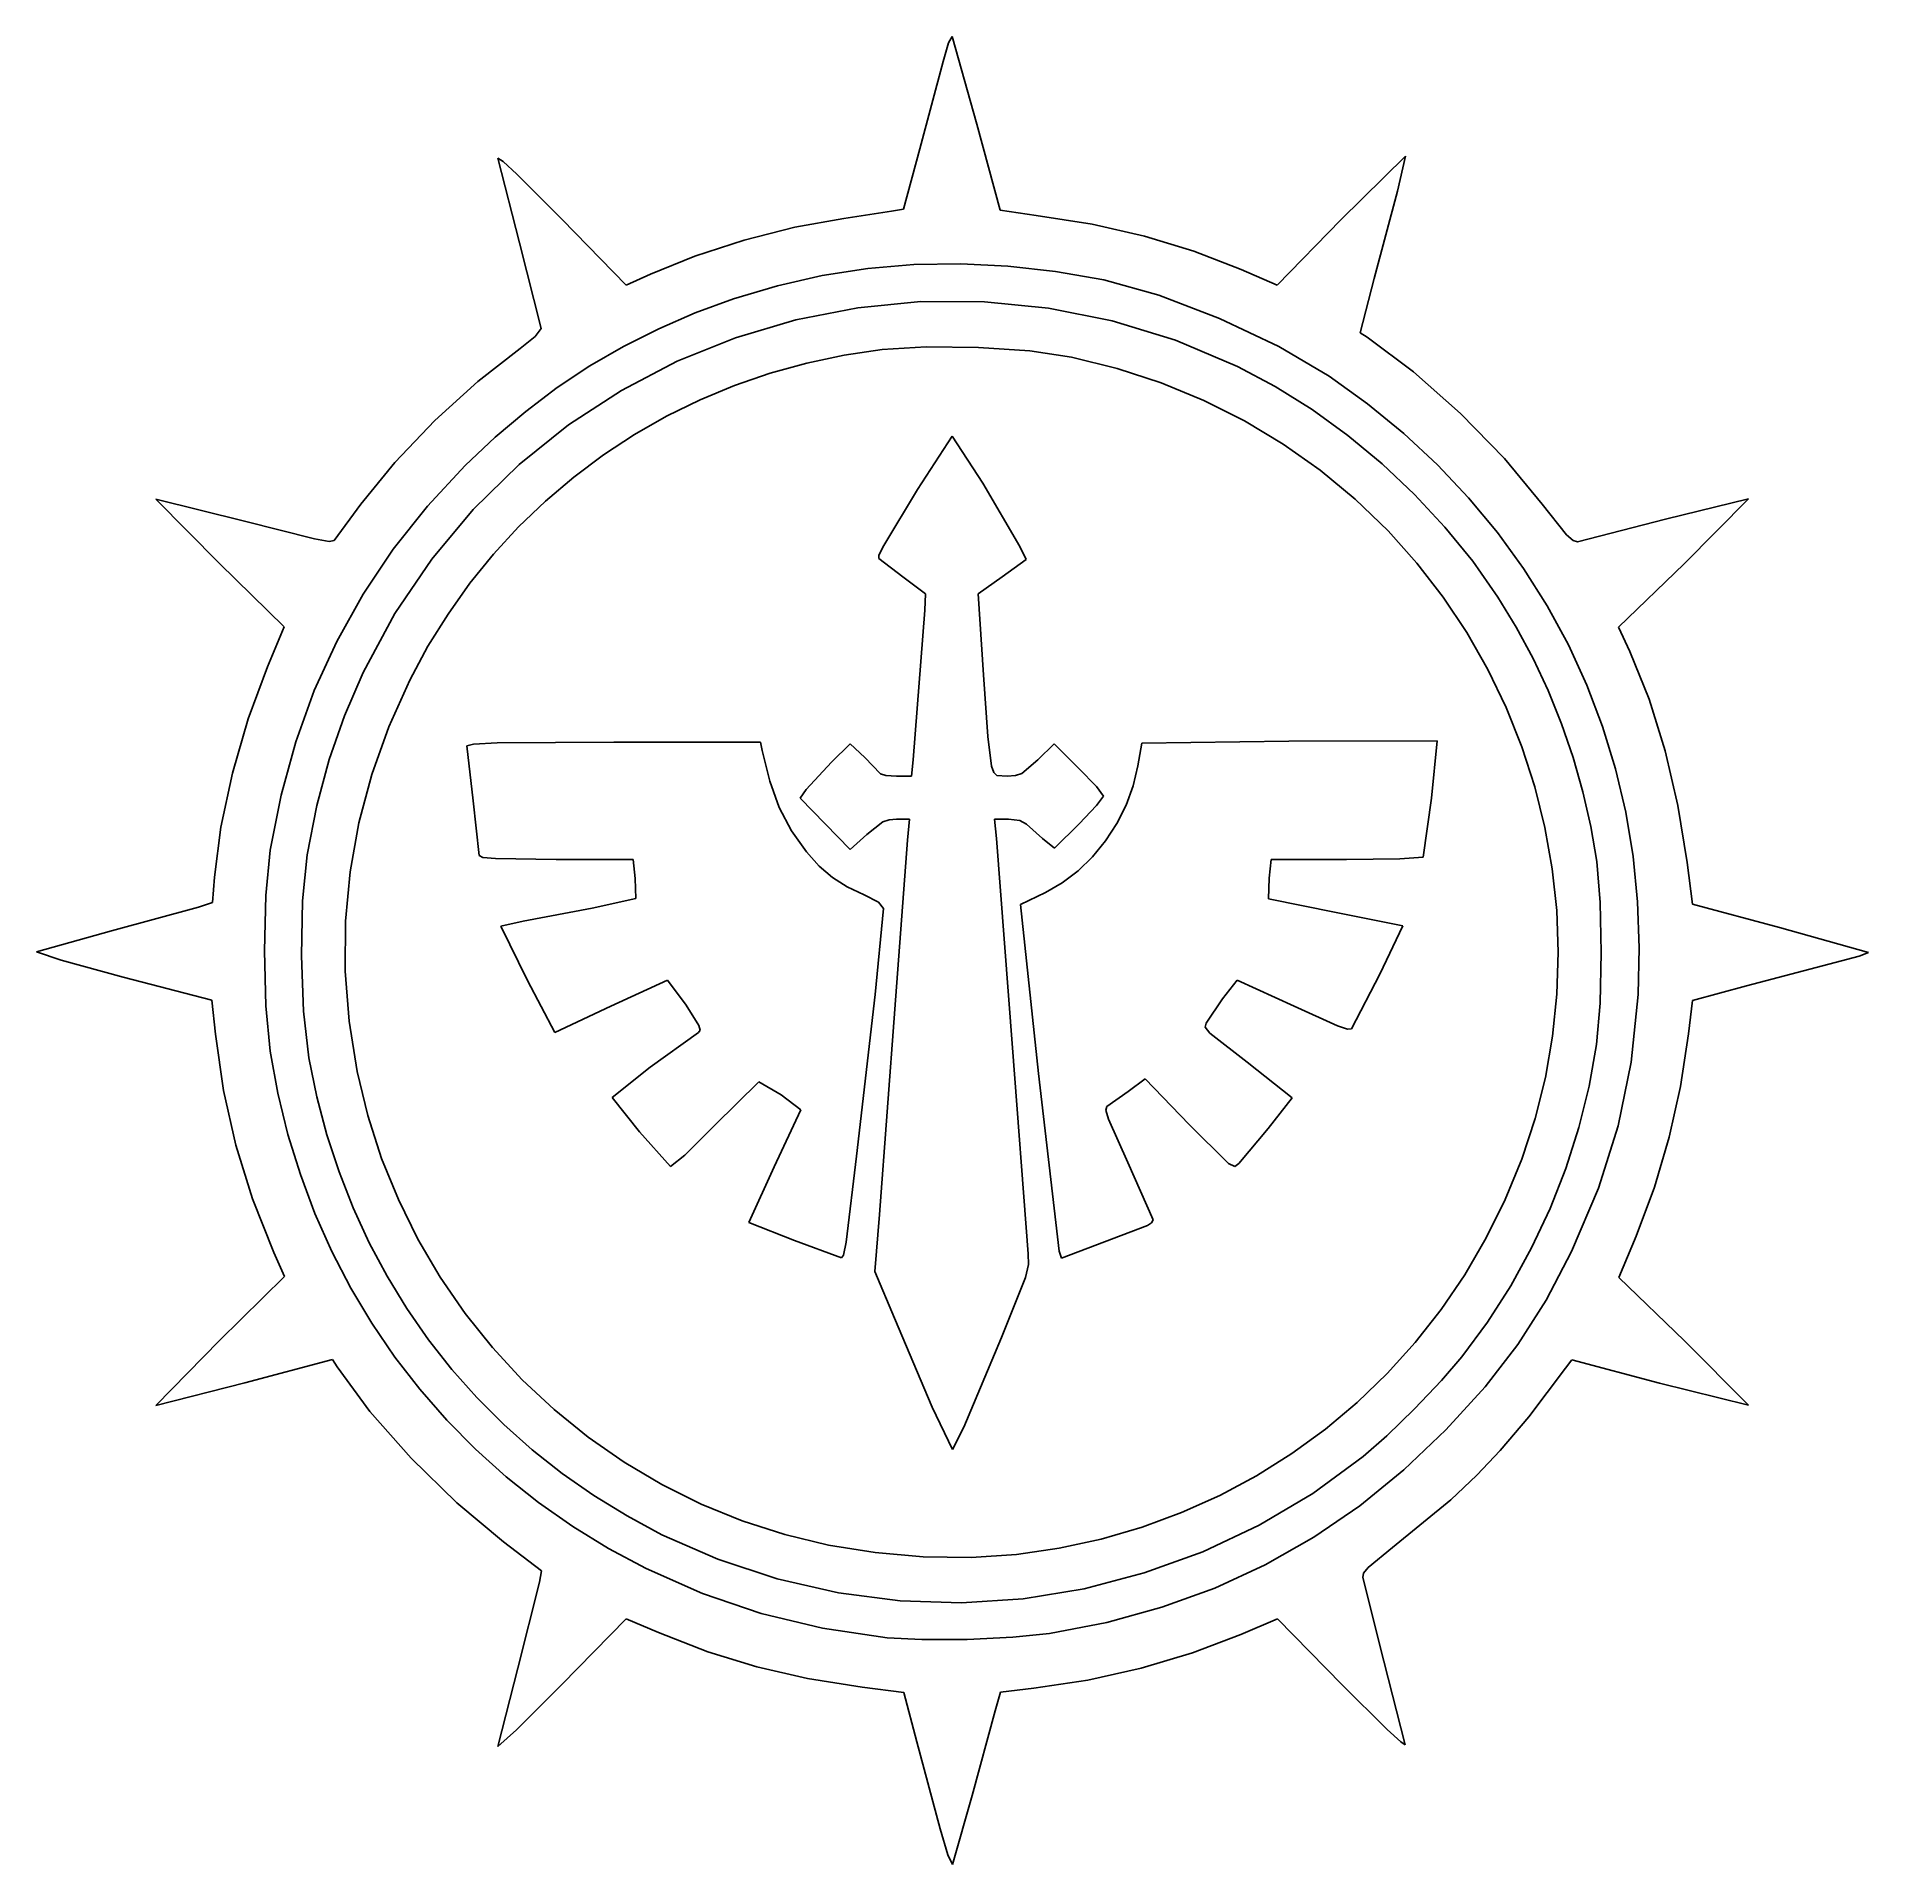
# Model space of a CAD drawing. Extents: x 334 to 491, y 358 to 515.
import ezdxf

# ---------------------------------------------------------------- set-up
doc = ezdxf.new("R2010")
doc.units = 0

msp = doc.modelspace()

# ---------------------------------------------------------------- linework, layer by layer
at = {"layer": 'Calque 1'}
for p, q in [((412.468495, 514.300934), (412.77041, 514.83314)), ((412.77041, 514.83314), (414.88329, 507.33997)), ((412.00545, 512.71647), (412.468495, 514.300934)), ((410.02367, 505.2233), (412.00545, 512.71647)), ((414.88329, 507.33997), (416.88243, 499.98212)), ((408.61968, 500.06393), (410.02367, 505.2233)), ((375.74155, 497.1616), (373.89979, 504.42955)), ((373.89979, 504.42955), (374.334877, 504.138411)), ((374.334877, 504.138411), (375.514209, 503.052325)), ((446.04529, 499.13004), (451.59615, 504.59472)), ((451.59615, 504.59472), (450.90851, 501.60771)), ((375.514209, 503.052325), (379.38603, 499.18381)), ((450.90851, 501.60771), (448.90091, 494.1108)), ((379.38603, 499.18381), (384.86581, 493.54119)), ((399.324448, 498.508778), (403.51895, 499.26746)), ((403.51895, 499.26746), (407.59067, 499.87746)), ((407.59067, 499.87746), (408.61968, 500.06393)), ((416.88243, 499.98212), (419.96084, 499.51904)), ((419.96084, 499.51904), (424.770443, 498.763785)), ((424.770443, 498.763785), (429.252526, 497.753586)), ((440.61474, 493.54506), (446.04529, 499.13004)), ((377.58977, 489.84264), (375.74155, 497.1616)), ((390.759307, 496.041663), (394.97887, 497.406907)), ((394.97887, 497.406907), (399.324448, 498.508778)), ((429.252526, 497.753586), (433.477691, 496.46985)), ((386.94285, 494.49286), (390.759307, 496.041663)), ((433.477691, 496.46985), (437.51654, 494.89398)), ((384.86581, 493.54119), (386.94285, 494.49286)), ((401.661197, 494.370853), (397.822008, 493.504556)), ((405.559656, 494.972157), (401.661197, 494.370853)), ((409.512057, 495.308198), (405.559656, 494.972157)), ((413.513073, 495.378701), (409.512057, 495.308198)), ((417.557375, 495.183396), (413.513073, 495.378701)), ((421.639633, 494.72201), (417.557375, 495.183396)), ((425.75452, 493.99427), (421.639633, 494.72201)), ((430.459088, 492.68023), (425.75452, 493.99427)), ((437.51654, 494.89398), (440.61474, 493.54506)), ((448.90091, 494.1108), (447.70126, 489.4806)), ((397.822008, 493.504556), (394.04742, 492.37354)), ((435.670677, 490.687264), (430.459088, 492.68023)), ((390.783216, 491.173089), (387.654982, 489.820303)), ((394.04742, 492.37354), (390.783216, 491.173089)), ((399.401388, 490.583649), (404.699143, 491.617806)), ((404.699143, 491.617806), (410.094584, 492.139181)), ((410.094584, 492.139181), (415.549894, 492.134533)), ((415.549894, 492.134533), (421.027258, 491.590626)), ((421.027258, 491.590626), (426.48886, 490.494221)), ((377.073619, 489.159724), (377.58977, 489.84264)), ((387.654982, 489.820303), (384.651228, 488.308039)), ((394.239135, 489.049947), (399.401388, 490.583649)), ((426.48886, 490.494221), (431.896882, 488.832078)), ((440.750188, 488.288134), (435.670677, 490.687264)), ((447.70126, 489.4806), (448.2968, 489.08372)), ((372.161959, 485.295836), (375.80383, 488.13363)), ((375.80383, 488.13363), (377.073619, 489.159724)), ((384.651228, 488.308039), (381.760464, 486.629154)), ((389.2502, 487.02994), (394.239135, 489.049947)), ((406.79159, 488.04879), (403.525828, 487.562544)), ((410.565167, 488.273863), (406.79159, 488.04879)), ((415.020577, 488.219041), (410.565167, 488.273863)), ((419.415595, 487.914464), (415.020577, 488.219041)), ((423.00799, 487.39027), (419.415595, 487.914464)), ((431.896882, 488.832078), (437.21351, 486.59096)), ((445.05852, 485.7556), (440.750188, 488.288134)), ((448.2968, 489.08372), (452.266337, 486.127311)), ((381.760464, 486.629154), (378.971201, 484.776505)), ((384.472399, 484.536865), (389.2502, 487.02994)), ((400.327331, 486.883395), (397.202776, 486.016019)), ((403.525828, 487.562544), (400.327331, 486.883395)), ((426.905869, 486.417508), (423.00799, 487.39027)), ((430.676712, 485.180751), (426.905869, 486.417508)), ((437.21351, 486.59096), (440.44383, 484.880152)), ((452.266337, 486.127311), (456.287708, 482.571189)), ((368.495781, 481.956084), (372.161959, 485.295836)), ((378.971201, 484.776505), (376.271949, 482.742948)), ((379.943548, 481.583962), (384.472399, 484.536865)), ((394.158838, 484.965088), (391.202196, 483.735278)), ((397.202776, 486.016019), (394.158838, 484.965088)), ((434.310816, 483.685331), (430.676712, 485.180751)), ((440.44383, 484.880152), (443.601186, 482.904843)), ((448.348144, 483.382549), (445.05852, 485.7556)), ((391.202196, 483.735278), (388.339525, 482.331261)), ((437.798475, 481.936579), (434.310816, 483.685331)), ((451.436047, 480.851503), (448.348144, 483.382549)), ((365.068803, 478.371604), (368.495781, 481.956084)), ((376.271949, 482.742948), (373.651219, 480.521341)), ((375.701463, 478.184468), (379.943548, 481.583962)), ((388.339525, 482.331261), (385.577501, 480.757711)), ((441.129986, 479.939825), (437.798475, 481.936579)), ((443.601186, 482.904843), (446.658514, 480.689018)), ((456.287708, 482.571189), (460.0627, 478.699457)), ((373.651219, 480.521341), (371.09752, 478.10454)), ((385.577501, 480.757711), (382.922802, 479.019302)), ((409.80344, 476.05306), (412.77769, 480.61712)), ((412.77769, 480.61712), (415.4045, 476.584817)), ((444.295645, 477.700402), (441.129986, 479.939825)), ((446.658514, 480.689018), (449.588755, 478.256659)), ((454.318677, 478.16958), (451.436047, 480.851503)), ((362.14453, 474.79963), (365.068803, 478.371604)), ((382.922802, 479.019302), (380.382105, 477.120709)), ((460.0627, 478.699457), (463.2931, 474.79622)), ((371.09752, 478.10454), (367.855047, 474.615022)), ((371.783961, 474.351622), (375.701463, 478.184468)), ((380.382105, 477.120709), (377.962085, 475.066605)), ((447.285748, 475.22364), (444.295645, 477.700402)), ((449.588755, 478.256659), (452.364846, 475.63175)), ((456.992479, 475.343898), (454.318677, 478.16958)), ((350.04603, 469.70702), (344.60408, 475.23623)), ((344.60408, 475.23623), (352.19954, 473.33375)), ((406.930327, 471.256196), (409.80344, 476.05306)), ((415.4045, 476.584817), (418.56972, 471.17127)), ((450.09059, 472.51487), (447.285748, 475.22364)), ((452.364846, 475.63175), (454.959727, 472.838275)), ((459.453898, 472.381575), (456.992479, 475.343898)), ((473.85277, 473.50103), (480.94147, 475.24936)), ((480.94147, 475.24936), (475.44874, 469.69416)), ((359.88935, 471.67826), (362.14453, 474.79963)), ((367.855047, 474.615022), (364.940013, 470.940296)), ((368.228857, 470.098663), (371.783961, 474.351622)), ((377.962085, 475.066605), (375.66942, 472.861664)), ((463.2931, 474.79622), (465.374596, 472.179445)), ((352.19954, 473.33375), (358.184143, 471.817734)), ((375.66942, 472.861664), (373.510785, 470.51056)), ((452.559579, 469.750933), (450.09059, 472.51487)), ((454.959727, 472.838275), (457.346335, 469.900217)), ((461.699379, 469.289729), (459.453898, 472.381575)), ((465.374596, 472.179445), (465.939723, 471.6752)), ((466.326, 471.55953), (473.85277, 473.50103)), ((358.184143, 471.817734), (359.447569, 471.602646)), ((359.447569, 471.602646), (359.88935, 471.67826)), ((364.940013, 470.940296), (362.353875, 467.083227)), ((373.510785, 470.51056), (371.492859, 468.017967)), ((406.512835, 470.418971), (406.930327, 471.256196)), ((418.56972, 471.17127), (419.12712, 470.0598)), ((465.939723, 471.6752), (466.326, 471.55953)), ((355.58762, 464.27746), (350.04603, 469.70702)), ((365.073968, 465.43883), (368.228857, 470.098663)), ((406.50352, 470.13629), (406.512835, 470.418971)), ((408.55977, 468.5685), (406.50352, 470.13629)), ((419.12712, 470.0598), (417.06859, 468.58598)), ((454.808768, 466.841298), (452.559579, 469.750933)), ((457.346335, 469.900217), (459.49761, 466.84156)), ((463.72537, 466.075477), (461.699379, 469.289729)), ((475.44874, 469.69416), (469.83346, 464.26153)), ((371.492859, 468.017967), (369.622316, 465.388558)), ((410.49927, 467.11747), (408.55977, 468.5685)), ((417.06859, 468.58598), (415.01006, 467.11216)), ((362.353875, 467.083227), (360.098086, 463.046681)), ((409.45411, 452.90206), (410.43857, 465.73136)), ((410.43857, 465.73136), (410.49927, 467.11747)), ((415.01006, 467.11216), (415.47527, 460.17246)), ((456.835158, 463.800066), (454.808768, 466.841298)), ((459.49761, 466.84156), (461.070377, 464.267277)), ((465.528315, 462.745938), (463.72537, 466.075477)), ((354.16606, 460.87174), (355.58762, 464.27746)), ((362.35711, 460.38536), (365.073968, 465.43883)), ((369.622316, 465.388558), (367.905834, 462.627008)), ((461.070377, 464.267277), (462.506166, 461.5922)), ((469.83346, 464.26153), (470.78904, 462.17104)), ((360.098086, 463.046681), (358.174102, 458.833524)), ((367.905834, 462.627008), (366.35009, 459.73799)), ((458.635748, 460.641337), (456.835158, 463.800066)), ((467.10466, 459.308228), (465.528315, 462.745938)), ((462.506166, 461.5922), (463.799846, 458.83007)), ((470.78904, 462.17104), (472.436998, 458.092816)), ((352.519586, 456.426225), (354.16606, 460.87174)), ((360.746948, 456.667711), (362.35711, 460.38536)), ((366.35009, 459.73799), (364.543435, 455.727448)), ((415.47527, 460.17246), (415.836229, 454.911146)), ((460.207539, 457.379214), (458.635748, 460.641337)), ((358.174102, 458.833524), (356.583376, 454.446621)), ((463.799846, 458.83007), (464.946283, 455.994629)), ((468.450851, 455.769466), (467.10466, 459.308228)), ((472.436998, 458.092816), (473.81843, 453.67246)), ((351.17057, 451.7627), (352.519586, 456.426225)), ((359.441572, 452.921604), (360.746948, 456.667711)), ((461.54753, 454.027796), (460.207539, 457.379214)), ((364.543435, 455.727448), (363.089714, 451.646174)), ((415.836229, 454.911146), (416.139101, 452.368695)), ((464.946283, 455.994629), (465.940345, 453.099616)), ((469.563334, 452.13677), (468.450851, 455.769466)), ((356.583376, 454.446621), (355.327364, 449.888838)), ((371.24153, 454.09344), (371.815235, 454.254787)), ((371.76545, 449.39708), (371.24153, 454.09344)), ((371.815235, 454.254787), (373.818944, 454.35629)), ((373.818944, 454.35629), (383.80293, 454.42417)), ((383.80293, 454.42417), (396.365, 454.424)), ((396.365, 454.424), (396.51272, 453.69639)), ((396.51272, 453.69639), (397.160725, 451.076094)), ((402.43931, 452.69412), (404.04564, 454.27194)), ((404.04564, 454.27194), (405.29872, 453.09099)), ((420.11492, 452.89439), (421.51374, 454.27583)), ((421.51374, 454.27583), (423.62897, 452.173)), ((428.67983, 452.3863), (429.00822, 454.34068)), ((429.00822, 454.34068), (441.59202, 454.49771)), ((441.59202, 454.49771), (454.29232, 454.53821)), ((454.29232, 454.53821), (453.81093, 449.617089)), ((462.652722, 450.601185), (461.54753, 454.027796)), ((473.81843, 453.67246), (474.912252, 448.987519)), ((350.186586, 447.149845), (351.17057, 451.7627)), ((358.396691, 449.002575), (359.441572, 452.921604)), ((363.089714, 451.646174), (361.990207, 447.503696)), ((400.29384, 450.37156), (402.43931, 452.69412)), ((405.29872, 453.09099), (406.64509, 451.71161)), ((406.64509, 451.71161), (407.087513, 451.571463)), ((409.302, 451.513), (409.45411, 452.90206)), ((416.139101, 452.368695), (416.339776, 451.810213)), ((416.339776, 451.810213), (416.611153, 451.563251)), ((418.189868, 451.550369), (418.741365, 451.727837)), ((418.741365, 451.727837), (420.11492, 452.89439)), ((423.62897, 452.173), (425.122861, 450.606506)), ((428.280675, 450.682609), (428.67983, 452.3863)), ((465.940345, 453.099616), (466.7769, 450.158773)), ((470.438554, 448.417258), (469.563334, 452.13677)), ((397.160725, 451.076094), (397.981781, 448.81729)), ((399.75469, 449.62683), (400.29384, 450.37156)), ((407.087513, 451.571463), (408.02021, 451.51317)), ((408.02021, 451.51317), (409.302, 451.513)), ((416.611153, 451.563251), (417.47965, 451.51296)), ((417.47965, 451.51296), (418.189868, 451.550369)), ((425.122861, 450.606506), (425.74421, 449.79317)), ((427.673573, 449.025094), (428.280675, 450.682609)), ((463.520115, 447.113482), (462.652722, 450.601185)), ((466.7769, 450.158773), (467.450816, 447.185841)), ((355.327364, 449.888838), (354.40752, 445.16304)), ((357.56801, 444.76616), (358.396691, 449.002575)), ((372.29336, 444.70073), (371.76545, 449.39708)), ((397.981781, 448.81729), (399.016116, 446.827871)), ((401.90819, 447.42054), (399.75469, 449.62683)), ((425.128641, 448.985579), (423.64866, 447.4329)), ((425.74421, 449.79317), (425.128641, 448.985579)), ((426.878117, 447.440567), (427.673573, 449.025094)), ((453.81093, 449.617089), (453.0887, 444.56978)), ((474.912252, 448.987519), (475.69738, 444.11554)), ((349.63521, 442.85634), (350.186586, 447.149845)), ((361.990207, 447.503696), (361.24619, 443.30954)), ((404.0617, 445.21425), (401.90819, 447.42054)), ((406.847247, 447.581568), (405.48124, 446.51163)), ((407.384931, 447.764256), (406.847247, 447.581568)), ((408.015, 447.809), (407.384931, 447.764256)), ((409.1289, 447.80882), (408.015, 447.809)), ((408.96144, 446.02289), (409.1289, 447.80882)), ((417.60549, 447.80879), (416.411, 447.809)), ((416.411, 447.809), (416.57625, 446.15536)), ((418.574082, 447.701426), (417.60549, 447.80879)), ((419.13793, 447.40192), (418.574082, 447.701426)), ((420.51435, 446.17234), (419.13793, 447.40192)), ((423.64866, 447.4329), (421.5531, 445.34964)), ((425.913904, 445.955841), (426.878117, 447.440567)), ((464.146709, 443.578789), (463.520115, 447.113482)), ((467.450816, 447.185841), (467.95696, 444.19456)), ((471.072957, 444.618047), (470.438554, 448.417258)), ((399.016116, 446.827871), (400.30396, 445.01573)), ((405.48124, 446.51163), (404.0617, 445.21425)), ((407.8724, 431.53699), (408.96144, 446.02289)), ((416.57625, 446.15536), (417.93423, 428.22986)), ((421.5531, 445.34964), (420.51435, 446.17234)), ((424.800528, 444.597729), (425.913904, 445.955841)), ((354.40752, 445.16304), (354.033744, 441.281705)), ((357.171736, 440.835745), (357.56801, 444.76616)), ((372.608973, 444.541252), (372.29336, 444.70073)), ((373.680768, 444.439541), (372.608973, 444.541252)), ((378.879, 444.37), (373.680768, 444.439541)), ((385.45896, 444.36926), (378.879, 444.37)), ((385.64171, 442.75395), (385.45896, 444.36926)), ((400.30396, 445.01573), (401.403288, 443.794985)), ((401.403288, 443.794985), (402.538896, 442.815684)), ((423.557585, 443.393043), (424.800528, 444.597729)), ((440.1, 444.37), (439.91725, 442.75469)), ((446.53226, 444.36926), (440.1, 444.37)), ((451.11161, 444.428165), (446.53226, 444.36926)), ((453.0887, 444.56978), (451.11161, 444.428165)), ((467.95696, 444.19456), (468.255297, 440.688768)), ((471.462988, 440.746255), (471.072957, 444.618047)), ((475.69738, 444.11554), (476.14704, 440.55466)), ((349.46718, 440.68205), (349.63521, 442.85634)), ((361.24619, 443.30954), (360.858943, 439.073234)), ((385.70641, 441.02059), (385.64171, 442.75395)), ((402.538896, 442.815684), (403.793284, 442.016434)), ((420.76138, 441.5512), (422.204671, 442.368596)), ((422.204671, 442.368596), (423.557585, 443.393043)), ((439.91725, 442.75469), (439.87235, 441.00153)), ((464.529503, 440.011205), (464.146709, 443.578789)), ((348.24879, 440.29214), (349.46718, 440.68205)), ((354.033744, 441.281705), (353.905096, 436.554411)), ((357.067017, 436.123721), (357.171736, 440.835745)), ((381.956602, 440.18807), (385.70641, 441.02059)), ((403.793284, 442.016434), (405.24895, 441.33584)), ((405.24895, 441.33584), (406.468855, 440.722942)), ((406.468855, 440.722942), (406.9087, 440.16709)), ((418.63694, 440.50802), (420.76138, 441.5512)), ((439.87235, 441.00153), (445.64077, 439.81923)), ((468.255297, 440.688768), (468.350512, 436.390123)), ((471.605094, 436.809), (471.462988, 440.746255)), ((340.81269, 438.27157), (348.24879, 440.29214)), ((360.858943, 439.073234), (360.829743, 434.804306)), ((374.15022, 438.65387), (376.06844, 439.08324)), ((376.06844, 439.08324), (381.956602, 440.18807)), ((406.9087, 440.16709), (406.18904, 432.80933)), ((420.159976, 426.049199), (418.63694, 440.50802)), ((445.64077, 439.81923), (451.36029, 438.68582)), ((464.665498, 436.424832), (464.529503, 440.011205)), ((476.14704, 440.55466), (483.61387, 438.54488)), ((334.40504, 436.46541), (340.81269, 438.27157)), ((376.416921, 434.018784), (374.15022, 438.65387)), ((451.36029, 438.68582), (449.381339, 434.538465)), ((483.61387, 438.54488), (491.21227, 436.40354)), ((336.501933, 435.757959), (334.40504, 436.46541)), ((353.905096, 436.554411), (354.022586, 431.831957)), ((357.247767, 431.386266), (357.067017, 436.123721)), ((464.551694, 432.833772), (464.665498, 436.424832)), ((468.350512, 436.390123), (468.243652, 432.072896)), ((471.49572, 432.8134), (471.605094, 436.809)), ((490.433298, 436.0965), (488.37565, 435.5431)), ((491.21227, 436.40354), (490.433298, 436.0965)), ((341.81013, 434.3035), (336.501933, 435.757959)), ((360.829743, 434.804306), (361.159869, 430.512282)), ((449.381339, 434.538465), (446.96291, 429.87946)), ((488.37565, 435.5431), (480.7819, 433.55735)), ((349.40517, 432.31709), (341.81013, 434.3035)), ((378.76934, 429.55259), (376.416921, 434.018784)), ((388.40719, 434.04183), (383.56599, 431.80155)), ((390.01636, 431.9016), (388.40719, 434.04183)), ((406.18904, 432.80933), (404.58716, 418.96983)), ((437.18764, 434.03979), (435.93062, 432.43573)), ((442.06397, 431.79769), (437.18764, 434.03979)), ((464.185092, 429.252124), (464.551694, 432.833772)), ((470.902208, 427.013949), (471.49572, 432.8134)), ((480.7819, 433.55735), (476.15635, 432.30047)), ((349.71175, 429.41345), (349.40517, 432.31709)), ((354.022586, 431.831957), (354.38722, 427.96514)), ((357.7079, 427.37956), (357.247767, 431.386266)), ((383.56599, 431.80155), (378.76934, 429.55259)), ((391.102659, 430.144555), (390.01636, 431.9016)), ((406.55951, 413.96599), (407.8724, 431.53699)), ((435.93062, 432.43573), (434.52568, 430.35522)), ((445.769555, 430.108844), (442.06397, 431.79769)), ((468.243652, 432.072896), (467.93576, 428.51136)), ((476.15635, 432.30047), (475.81989, 429.44141)), ((361.159869, 430.512282), (361.8506, 426.20669)), ((391.07469, 429.54656), (391.206637, 429.748119)), ((391.206637, 429.748119), (391.102659, 430.144555)), ((434.52568, 430.35522), (434.445795, 430.011337)), ((434.445795, 430.011337), (434.841946, 429.493339)), ((446.621711, 429.834645), (445.769555, 430.108844)), ((446.96291, 429.87946), (446.621711, 429.834645)), ((350.403993, 424.584052), (349.71175, 429.41345)), ((386.928205, 426.588934), (391.07469, 429.54656)), ((417.93423, 428.22986), (419.28876, 410.58856)), ((434.841946, 429.493339), (438.03141, 427.01091)), ((463.56269, 425.693991), (464.185092, 429.252124)), ((467.93576, 428.51136), (467.310764, 424.957602)), ((475.81989, 429.44141), (475.13957, 424.934428)), ((354.38722, 427.96514), (355.054259, 424.349376)), ((358.393882, 424.03692), (357.7079, 427.37956)), ((383.67521, 423.9895), (386.928205, 426.588934)), ((438.03141, 427.01091), (441.88375, 423.9525)), ((469.793955, 421.558773), (470.902208, 427.013949)), ((361.8506, 426.20669), (362.76102, 422.434051)), ((396.22824, 425.31926), (392.47339, 421.61452)), ((398.139454, 424.208737), (396.22824, 425.31926)), ((421.92593, 410.83332), (420.159976, 426.049199)), ((429.31604, 425.57486), (427.86083, 424.50012)), ((433.08252, 421.67712), (429.31604, 425.57486)), ((462.681489, 422.173472), (463.56269, 425.693991)), ((467.310764, 424.957602), (466.433615, 421.419267)), ((351.452991, 419.913071), (350.403993, 424.584052)), ((355.054259, 424.349376), (355.920285, 420.819343)), ((359.256121, 420.77823), (358.393882, 424.03692)), ((386.002415, 421.035746), (383.67521, 423.9895)), ((399.8148, 422.94187), (398.139454, 424.208737)), ((427.86083, 424.50012), (426.03056, 423.21289)), ((441.88375, 423.9525), (439.83322, 421.33093)), ((475.13957, 424.934428), (474.17257, 420.57604)), ((362.76102, 422.434051), (363.937613, 418.77482)), ((397.55226, 418.05341), (399.8148, 422.94187)), ((426.03056, 423.21289), (425.939844, 422.907166)), ((425.939844, 422.907166), (426.162865, 422.124579)), ((426.162865, 422.124579), (427.81923, 418.4055)), ((461.53849, 418.70467), (462.681489, 422.173472)), ((355.920285, 420.819343), (356.981096, 417.380829)), ((360.291211, 417.608093), (359.256121, 420.77823)), ((388.66634, 418.06544), (386.002415, 421.035746)), ((392.47339, 421.61452), (389.888557, 419.043772)), ((436.43115, 418.344641), (433.08252, 421.67712)), ((439.83322, 421.33093), (437.31585, 418.34538)), ((466.433615, 421.419267), (465.313991, 417.918821)), ((468.114029, 416.227635), (469.793955, 421.558773)), ((474.17257, 420.57604), (472.907085, 416.320687)), ((352.880696, 415.318405), (351.452991, 419.913071)), ((363.937613, 418.77482), (365.369374, 415.24006)), ((389.888557, 419.043772), (388.66634, 418.06544)), ((404.58716, 418.96983), (403.70282, 411.608176)), ((460.125491, 415.261288), (461.53849, 418.70467)), ((356.981096, 417.380829), (358.232487, 414.039621)), ((361.495745, 414.53111), (360.291211, 417.608093)), ((395.36944, 413.28355), (397.55226, 418.05341)), ((427.81923, 418.4055), (429.98024, 413.5082)), ((436.985648, 418.08249), (436.43115, 418.344641)), ((437.31585, 418.34538), (436.985648, 418.08249)), ((465.313991, 417.918821), (463.961569, 414.47873)), ((465.8055, 410.8003), (468.114029, 416.227635)), ((472.907085, 416.320687), (471.33131, 412.12281)), ((354.70906, 410.71795), (352.880696, 415.318405)), ((358.232487, 414.039621), (359.670254, 410.801508)), ((362.866319, 411.551883), (361.495745, 414.53111)), ((365.369374, 415.24006), (367.045301, 411.840832)), ((458.497717, 411.961576), (460.125491, 415.261288)), ((463.961569, 414.47873), (462.386027, 411.121462)), ((399.28563, 411.74207), (395.36944, 413.28355)), ((406.16821, 409.09501), (406.55951, 413.96599)), ((429.51448, 413.0187), (422.14873, 410.23875)), ((429.842107, 413.239664), (429.51448, 413.0187)), ((429.98024, 413.5082), (429.842107, 413.239664)), ((364.399525, 408.675014), (362.866319, 411.551883)), ((367.045301, 411.840832), (368.95439, 408.588198)), ((403.30841, 410.25409), (399.2855, 411.74264)), ((399.2855, 411.74264), (399.28563, 411.74207)), ((403.70282, 411.608176), (403.48887, 410.483473)), ((456.664316, 408.812691), (458.497717, 411.961576)), ((462.386027, 411.121462), (460.597043, 407.869483)), ((471.33131, 412.12281), (469.86401, 408.58382)), ((355.61694, 408.65305), (354.70906, 410.71795)), ((359.670254, 410.801508), (361.290193, 407.672277)), ((403.48887, 410.483473), (403.30841, 410.25409)), ((419.321447, 409.693734), (419.07111, 408.577566)), ((419.28876, 410.58856), (419.321447, 409.693734)), ((421.92615, 410.83406), (421.92593, 410.83332)), ((422.14873, 410.23875), (421.92615, 410.83406)), ((463.6268, 406.630744), (465.8055, 410.8003)), ((350.06416, 403.18644), (355.61694, 408.65305)), ((366.091958, 405.905105), (364.399525, 408.675014)), ((368.95439, 408.588198), (371.085637, 405.49322)), ((407.84578, 405.10245), (406.16821, 409.09501)), ((419.07111, 408.577566), (417.00699, 403.44481)), ((454.634434, 405.821789), (456.664316, 408.812691)), ((460.597043, 407.869483), (458.604295, 404.74526)), ((469.86401, 408.58382), (475.46419, 403.1603)), ((361.290193, 407.672277), (363.088099, 404.657717)), ((461.206886, 402.836585), (463.6268, 406.630744)), ((363.088099, 404.657717), (365.059769, 401.763615)), ((367.940212, 403.246759), (366.091958, 405.905105)), ((371.085637, 405.49322), (373.42804, 402.566959)), ((411.07593, 397.47187), (407.84578, 405.10245)), ((452.417218, 402.996028), (454.634434, 405.821789)), ((458.604295, 404.74526), (456.41746, 401.77126)), ((344.60717, 397.62404), (350.06416, 403.18644)), ((369.940882, 400.704576), (367.940212, 403.246759)), ((417.00699, 403.44481), (413.77134, 395.75226)), ((450.021816, 400.342564), (452.417218, 402.996028)), ((475.46419, 403.1603), (480.95597, 397.62839)), ((359.72607, 401.54831), (352.21452, 399.53828)), ((360.12511, 400.93353), (359.72607, 401.54831)), ((365.059769, 401.763615), (367.200998, 398.995759)), ((373.42804, 402.566959), (375.970595, 399.820477)), ((456.41746, 401.77126), (454.669659, 399.751099)), ((458.394229, 399.202709), (461.206886, 402.836585)), ((465.82829, 401.52671), (465.29912, 400.80959)), ((473.33793, 399.52335), (465.82829, 401.52671)), ((362.942197, 397.106501), (360.12511, 400.93353)), ((372.090561, 398.28316), (369.940882, 400.704576)), ((447.457374, 397.868554), (450.021816, 400.342564)), ((465.29912, 400.80959), (462.153089, 396.650537)), ((352.21452, 399.53828), (344.60717, 397.62404)), ((367.200998, 398.995759), (369.507582, 396.359937)), ((375.970595, 399.820477), (378.702299, 397.264837)), ((454.669659, 399.751099), (452.367465, 397.339431)), ((455.0373, 395.514), (458.394229, 399.202709)), ((480.95597, 397.62839), (473.33793, 399.52335)), ((366.471543, 393.103086), (362.942197, 397.106501)), ((374.385844, 395.987112), (372.090561, 398.28316)), ((378.702299, 397.264837), (381.612147, 394.911099)), ((411.07648, 397.47206), (411.07593, 397.47187)), ((412.80416, 393.83404), (411.07648, 397.47206)), ((444.73304, 395.581155), (447.457374, 397.868554)), ((452.367465, 397.339431), (449.978129, 395.008585)), ((369.507582, 396.359937), (371.975318, 393.861937)), ((376.823323, 393.821034), (374.385844, 395.987112)), ((413.77134, 395.75226), (412.80416, 393.83404)), ((441.857961, 393.487524), (444.73304, 395.581155)), ((451.451565, 392.094965), (455.0373, 395.514)), ((462.153089, 396.650537), (459.70626, 393.76116)), ((371.975318, 393.861937), (374.600001, 391.507546)), ((379.399595, 391.789527), (376.823323, 393.821034)), ((381.612147, 394.911099), (384.689138, 392.770326)), ((449.978129, 395.008585), (447.9689, 393.23089)), ((459.70626, 393.76116), (457.689871, 391.637054)), ((370.389422, 389.264193), (366.471543, 393.103086)), ((384.689138, 392.770326), (387.922267, 390.853579)), ((438.841283, 391.594816), (441.857961, 393.487524)), ((447.9689, 393.23089), (443.659164, 390.085623)), ((447.682864, 389.032673), (451.451565, 392.094965)), ((374.600001, 391.507546), (377.377426, 389.302553)), ((382.111252, 389.897195), (379.399595, 391.789527)), ((387.922267, 390.853579), (391.300531, 389.17192)), ((435.692154, 389.910191), (438.841283, 391.594816)), ((457.689871, 391.637054), (455.462721, 389.526571)), ((374.37211, 385.93073), (370.389422, 389.264193)), ((377.377426, 389.302553), (380.303391, 387.252746)), ((384.954889, 388.148639), (382.111252, 389.897195)), ((391.300531, 389.17192), (394.812927, 387.736411)), ((432.419721, 388.440803), (435.692154, 389.910191)), ((443.659164, 390.085623), (439.065414, 387.366498)), ((443.728953, 386.325976), (447.682864, 389.032673)), ((455.462721, 389.526571), (450.48245, 385.44235)), ((387.9271, 386.54846), (384.954889, 388.148639)), ((394.812927, 387.736411), (398.448451, 386.558114)), ((429.033131, 387.19381), (432.419721, 388.440803)), ((439.065414, 387.366498), (434.237647, 385.089106)), ((377.63674, 383.45156), (374.37211, 385.93073)), ((380.303391, 387.252746), (383.37369, 385.363912)), ((392.717671, 384.442015), (387.9271, 386.54846)), ((398.448451, 386.558114), (402.1961, 385.64809)), ((421.954069, 385.395637), (425.541531, 386.176369)), ((425.541531, 386.176369), (429.033131, 387.19381)), ((439.587587, 383.97372), (443.728953, 386.325976)), ((383.37369, 385.363912), (386.58412, 383.64184)), ((397.796556, 382.771826), (392.717671, 384.442015)), ((402.1961, 385.64809), (406.176832, 385.008644)), ((406.176832, 385.008644), (410.310054, 384.657779)), ((410.310054, 384.657779), (414.407273, 384.604744)), ((414.407273, 384.604744), (418.28, 384.85879)), ((418.27989, 384.85877), (421.954069, 385.395637)), ((418.28, 384.85879), (418.27989, 384.85877)), ((434.237647, 385.089106), (429.225862, 383.269036)), ((450.48245, 385.44235), (448.386011, 383.747586)), ((377.46197, 382.49114), (377.63674, 383.45156)), ((386.58412, 383.64184), (391.406776, 381.50196)), ((403.043563, 381.571312), (397.796556, 382.771826)), ((429.225862, 383.269036), (424.080057, 381.92188)), ((435.256524, 381.974756), (439.587587, 383.97372)), ((447.99747, 383.262588), (447.92344, 382.89445)), ((447.92344, 382.89445), (449.72175, 375.70973)), ((448.386011, 383.747586), (447.99747, 383.262588)), ((375.5864, 375.12038), (377.46197, 382.49114)), ((391.406776, 381.50196), (396.417134, 379.810988)), ((408.3385, 380.87389), (403.043563, 381.571312)), ((418.85023, 381.063226), (413.586378, 380.708666)), ((424.080057, 381.92188), (418.85023, 381.063226)), ((430.733517, 380.327932), (435.256524, 381.974756)), ((396.417134, 379.810988), (401.67076, 378.552956)), ((408.3385, 380.87379), (408.3385, 380.87389)), ((413.586378, 380.708666), (408.3385, 380.87379)), ((426.016324, 379.032097), (430.733517, 380.327932)), ((384.86581, 379.34723), (379.37571, 373.71469)), ((387.64393, 378.16256), (384.86581, 379.34723)), ((391.876482, 376.515404), (387.64393, 378.16256)), ((401.67076, 378.552956), (407.22322, 377.7119)), ((417.975128, 377.768118), (421.10282, 378.08619)), ((421.1027, 378.0861), (426.016324, 379.032097)), ((421.10282, 378.08619), (421.1027, 378.0861)), ((437.4902, 378.01027), (433.360473, 376.440797)), ((440.63752, 379.35424), (437.4902, 378.01027)), ((446.16548, 373.69553), (440.63752, 379.35424)), ((396.065286, 375.222771), (391.876482, 376.515404)), ((407.22322, 377.7119), (410.197468, 377.558378)), ((410.197468, 377.558378), (414.060724, 377.584649)), ((414.060724, 377.584649), (417.975128, 377.768118)), ((433.360473, 376.440797), (428.952168, 375.127411)), ((373.8856, 368.3961), (375.5864, 375.12038)), ((400.403687, 374.232908), (396.065286, 375.222771)), ((428.952168, 375.127411), (424.382203, 374.100587)), ((449.72175, 375.70973), (451.56334, 368.56598)), ((379.37571, 373.71469), (375.49832, 369.828939)), ((405.08503, 373.49406), (400.403687, 374.232908)), ((408.63547, 373.03875), (405.08503, 373.49406)), ((419.7675, 373.3908), (416.90645, 373.05411)), ((424.382203, 374.100587), (419.7675, 373.3908)), ((450.031361, 369.854502), (446.16548, 373.69553)), ((409.76167, 368.81807), (408.63547, 373.03875)), ((416.90645, 373.05411), (416.45434, 371.4715)), ((416.45434, 371.4715), (414.48981, 364.20035)), ((375.49832, 369.828939), (373.8856, 368.3961)), ((411.756, 361.358), (409.76167, 368.81807)), ((451.17764, 368.807022), (450.031361, 369.854502)), ((451.56334, 368.56598), (451.17764, 368.807022)), ((414.48981, 364.20035), (412.80072, 358.31513)), ((411.75591, 361.35784), (411.756, 361.358)), ((412.42092, 359.127791), (411.75591, 361.35784)), ((412.80072, 358.31513), (412.42092, 359.127791))]:
    msp.add_line(p, q, dxfattribs=at)

doc.saveas('drawing.dxf')
